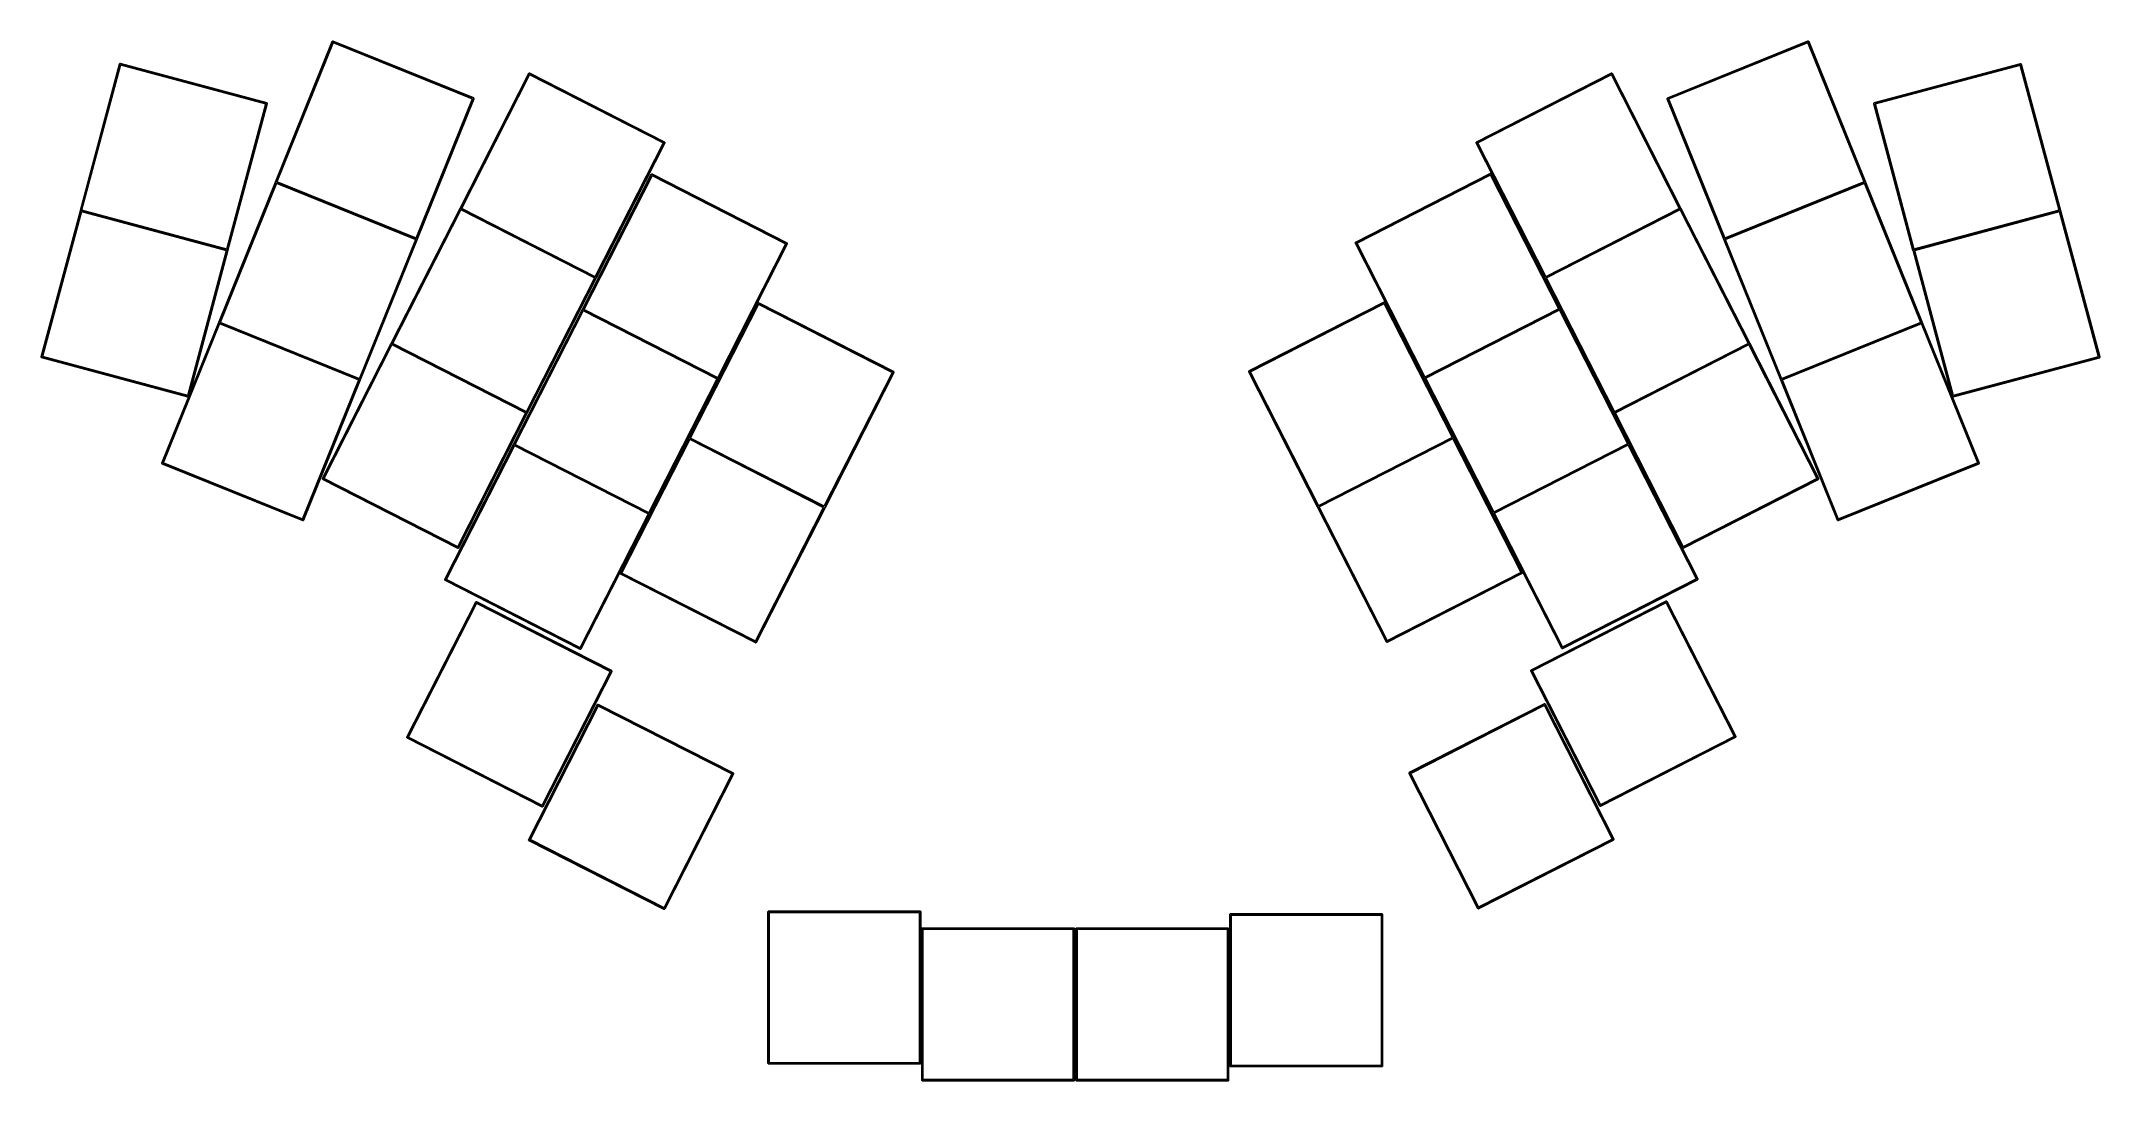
# Model space of a CAD drawing. Extents: x 21 to 279, y -162 to -32.
import ezdxf

# ---------------------------------------------------------------- set-up
doc = ezdxf.new("R2010")
doc.units = 0
doc.layers.add('BLACK', color=7, linetype='CONTINUOUS')

msp = doc.modelspace()

# ---------------------------------------------------------------- linework, layer by layer
at = {"layer": 'BLACK', "linetype": 'CONTINUOUS'}
for p, q in [((50.1093, -49.4656), (57.2268, -31.8491)), ((57.3378, -31.9749), (50.2764, -49.4523)), ((57.2268, -31.8491), (57.232, -31.8407)), ((57.232, -31.8407), (57.2327, -31.8375)), ((57.2327, -31.8375), (57.2353, -31.8354)), ((57.2353, -31.8354), (57.2406, -31.827)), ((57.2406, -31.827), (57.2578, -31.8179)), ((57.2578, -31.8179), (57.2731, -31.8059)), ((57.2731, -31.8059), (57.2799, -31.8061)), ((57.2799, -31.8061), (57.2859, -31.803)), ((57.2859, -31.803), (57.3049, -31.807)), ((57.3049, -31.807), (57.3244, -31.8077)), ((57.3244, -31.8077), (74.9409, -38.9252)), ((74.8152, -39.0362), (57.3378, -31.9749)), ((224.634, -38.9309), (242.251, -31.8133)), ((242.237, -31.9805), (224.76, -39.0418)), ((249.299, -49.4579), (242.237, -31.9805)), ((242.251, -31.8133), (242.26, -31.8113)), ((242.26, -31.8113), (242.263, -31.8095)), ((242.263, -31.8095), (242.267, -31.81)), ((242.267, -31.81), (242.276, -31.8079)), ((242.276, -31.8079), (242.295, -31.8139)), ((242.295, -31.8139), (242.314, -31.8166)), ((242.314, -31.8166), (242.319, -31.8217)), ((242.319, -31.8217), (242.325, -31.8238)), ((242.325, -31.8238), (242.335, -31.8403)), ((242.335, -31.8403), (242.348, -31.8548)), ((242.348, -31.8548), (249.466, -49.4713)), ((25.6468, -53.0236), (30.5643, -34.671)), ((30.6898, -34.7823), (25.8111, -52.99)), ((30.5643, -34.671), (30.5685, -34.6621)), ((30.5685, -34.6621), (30.5688, -34.6587)), ((30.5688, -34.6587), (30.5712, -34.6564)), ((30.5712, -34.6564), (30.5754, -34.6474)), ((30.5754, -34.6474), (30.5913, -34.6362)), ((30.5913, -34.6362), (30.6051, -34.6225)), ((30.6051, -34.6225), (30.6118, -34.6219)), ((30.6118, -34.6219), (30.6174, -34.618)), ((30.6174, -34.618), (30.6368, -34.6197)), ((30.6368, -34.6197), (30.6562, -34.618)), ((30.6562, -34.618), (49.0088, -39.5355)), ((48.8975, -39.661), (30.6898, -34.7823)), ((73.2473, -52.7833), (81.8731, -35.8542)), ((81.9727, -35.9891), (73.415, -52.7846)), ((81.8731, -35.8542), (81.8791, -35.8463)), ((81.8791, -35.8463), (81.8801, -35.8431)), ((81.8801, -35.8431), (81.8829, -35.8413)), ((81.8829, -35.8413), (81.8888, -35.8334)), ((81.8888, -35.8334), (81.9067, -35.8258)), ((81.9067, -35.8258), (81.9231, -35.8151)), ((81.9231, -35.8151), (81.9298, -35.816)), ((81.9298, -35.816), (81.936, -35.8133)), ((81.936, -35.8133), (81.9547, -35.819)), ((81.9547, -35.819), (81.974, -35.8214)), ((98.7682, -44.5468), (81.9727, -35.9891)), ((81.974, -35.8214), (98.9031, -44.4472)), ((200.672, -44.4525), (217.601, -35.8266)), ((217.602, -35.9943), (200.807, -44.5521)), ((217.601, -35.8266), (217.61, -35.8238)), ((226.16, -52.7898), (217.602, -35.9943)), ((217.61, -35.8238), (217.613, -35.8217)), ((217.613, -35.8217), (217.616, -35.8219)), ((217.616, -35.8219), (217.626, -35.819)), ((217.626, -35.819), (217.645, -35.8234)), ((217.645, -35.8234), (217.664, -35.8244)), ((217.664, -35.8244), (217.669, -35.829)), ((217.669, -35.829), (217.676, -35.8306)), ((217.676, -35.8306), (217.688, -35.8461)), ((217.688, -35.8461), (217.702, -35.8594)), ((217.702, -35.8594), (226.328, -52.7885)), ((250.55, -39.5525), (268.903, -34.6349)), ((268.869, -34.7992), (250.661, -39.678)), ((273.748, -53.0069), (268.869, -34.7992)), ((268.903, -34.6349), (268.913, -34.6341)), ((268.913, -34.6341), (268.916, -34.6327)), ((268.916, -34.6327), (268.919, -34.6335)), ((268.919, -34.6335), (268.929, -34.6327)), ((268.929, -34.6327), (268.946, -34.6409)), ((268.946, -34.6409), (268.965, -34.6459)), ((268.965, -34.6459), (268.969, -34.6515)), ((268.969, -34.6515), (268.975, -34.6543)), ((268.975, -34.6543), (268.983, -34.672)), ((268.983, -34.672), (268.995, -34.688)), ((268.995, -34.688), (273.91, -53.0326)), ((44.0188, -57.8687), (48.8975, -39.661)), ((49.0618, -39.6274), (44.1504, -57.957)), ((49.0088, -39.5355), (49.0178, -39.5397)), ((49.0178, -39.5397), (49.0211, -39.54)), ((49.0211, -39.54), (49.0234, -39.5424)), ((49.0234, -39.5424), (49.0324, -39.5466)), ((49.0324, -39.5466), (49.0436, -39.5625)), ((49.0436, -39.5625), (49.0574, -39.5763)), ((49.0574, -39.5763), (49.0579, -39.583)), ((49.0579, -39.583), (49.0618, -39.5886)), ((49.0618, -39.5886), (49.0601, -39.608)), ((49.0601, -39.608), (49.0618, -39.6274)), ((67.7538, -56.5136), (74.8152, -39.0362)), ((74.9824, -39.0229), (67.8652, -56.6385)), ((74.9409, -38.9252), (74.9493, -38.9305)), ((74.9493, -38.9305), (74.9526, -38.9312)), ((74.9526, -38.9312), (74.9546, -38.9338)), ((74.9546, -38.9338), (74.963, -38.939)), ((74.963, -38.939), (74.9721, -38.9562)), ((74.9721, -38.9562), (74.9841, -38.9716)), ((74.983, -39.0034), (74.9824, -39.0229)), ((74.9871, -38.9843), (74.983, -39.0034)), ((74.9841, -38.9716), (74.9839, -38.9783)), ((74.9839, -38.9783), (74.9871, -38.9843)), ((224.587, -39.003), (224.593, -38.9845)), ((224.589, -39.0127), (224.587, -39.003)), ((224.589, -39.016), (224.589, -39.0127)), ((224.591, -39.0188), (224.589, -39.016)), ((224.593, -39.0285), (224.591, -39.0188)), ((224.593, -38.9845), (224.596, -38.9652)), ((231.71, -56.645), (224.593, -39.0285)), ((224.596, -38.9652), (224.601, -38.9607)), ((224.601, -38.9607), (224.603, -38.9542)), ((224.603, -38.9542), (224.62, -38.9439)), ((224.62, -38.9439), (224.634, -38.9309)), ((224.76, -39.0418), (231.821, -56.5193)), ((250.495, -39.6184), (250.503, -39.6007)), ((250.496, -39.6283), (250.495, -39.6184)), ((250.495, -39.6315), (250.496, -39.6283)), ((250.496, -39.6345), (250.495, -39.6315)), ((250.497, -39.6443), (250.496, -39.6345)), ((255.415, -57.9969), (250.497, -39.6443)), ((250.503, -39.6007), (250.508, -39.5819)), ((250.508, -39.5819), (250.514, -39.578)), ((250.514, -39.578), (250.516, -39.5719)), ((250.516, -39.5719), (250.534, -39.5637)), ((250.534, -39.5637), (250.55, -39.5525)), ((250.661, -39.678), (255.54, -57.8857)), ((90.2105, -61.3423), (98.7682, -44.5468)), ((98.9359, -44.5481), (90.3101, -61.4772)), ((98.9031, -44.4472), (98.911, -44.4532)), ((98.911, -44.4532), (98.9142, -44.4541)), ((98.9142, -44.4541), (98.916, -44.4569)), ((98.916, -44.4569), (98.9239, -44.4629)), ((98.9239, -44.4629), (98.9316, -44.4808)), ((98.9316, -44.4808), (98.9422, -44.4972)), ((98.9383, -44.5288), (98.9359, -44.5481)), ((98.944, -44.5101), (98.9383, -44.5288)), ((98.9422, -44.4972), (98.9413, -44.5039)), ((98.9413, -44.5039), (98.944, -44.5101)), ((200.631, -44.5284), (200.636, -44.5094)), ((200.634, -44.5379), (200.631, -44.5284)), ((200.634, -44.5412), (200.634, -44.5379)), ((200.636, -44.5439), (200.634, -44.5412)), ((200.636, -44.5094), (200.637, -44.49)), ((200.639, -44.5533), (200.636, -44.5439)), ((200.637, -44.49), (200.641, -44.485)), ((209.265, -61.4825), (200.639, -44.5533)), ((200.641, -44.485), (200.643, -44.4784)), ((200.643, -44.4784), (200.659, -44.4667)), ((200.659, -44.4667), (200.672, -44.4525)), ((200.807, -44.5521), (209.364, -61.3475)), ((88.5954, -65.4479), (97.2213, -48.5188)), ((97.3209, -48.6537), (88.7631, -65.4492)), ((97.2213, -48.5188), (97.2272, -48.5109)), ((97.2272, -48.5109), (97.2282, -48.5077)), ((97.2282, -48.5077), (97.231, -48.5059)), ((97.231, -48.5059), (97.2369, -48.498)), ((97.2369, -48.498), (97.2549, -48.4904)), ((97.2549, -48.4904), (97.2712, -48.4798)), ((97.2712, -48.4798), (97.2779, -48.4806)), ((97.2779, -48.4806), (97.2842, -48.4779)), ((97.2842, -48.4779), (97.3028, -48.4836)), ((97.3028, -48.4836), (97.3221, -48.486)), ((114.116, -57.2114), (97.3209, -48.6537)), ((97.3221, -48.486), (114.251, -57.1118)), ((185.535, -57.038), (202.464, -48.4122)), ((202.465, -48.5799), (185.67, -57.1376)), ((202.464, -48.4122), (202.473, -48.4093)), ((211.023, -65.3753), (202.465, -48.5799)), ((202.473, -48.4093), (202.476, -48.4073)), ((202.476, -48.4073), (202.479, -48.4075)), ((202.479, -48.4075), (202.489, -48.4046)), ((202.489, -48.4046), (202.508, -48.4089)), ((202.508, -48.4089), (202.527, -48.41)), ((202.527, -48.41), (202.532, -48.4146)), ((202.532, -48.4146), (202.539, -48.4161)), ((202.539, -48.4161), (202.55, -48.4317)), ((202.55, -48.4317), (202.565, -48.445)), ((202.565, -48.445), (211.191, -65.3741)), ((42.993, -67.0801), (50.1092, -49.4669)), ((50.2205, -49.5918), (43.1593, -67.0689)), ((50.1092, -49.4669), (50.1093, -49.4656)), ((67.6979, -56.6531), (50.2205, -49.5918)), ((50.2764, -49.4523), (67.7538, -56.5136)), ((231.821, -56.5193), (249.299, -49.4579)), ((249.355, -49.597), (231.877, -56.6583)), ((256.416, -67.0744), (249.355, -49.597)), ((249.466, -49.4713), (256.583, -67.0878)), ((20.7367, -71.394), (25.6481, -53.0644)), ((25.7798, -53.1527), (20.901, -71.3604)), ((25.6485, -53.043), (25.6468, -53.0236)), ((25.6468, -53.0624), (25.6485, -53.043)), ((25.6481, -53.0644), (25.6468, -53.0624)), ((43.9875, -58.0314), (25.7798, -53.1527)), ((25.8111, -52.99), (44.0188, -57.8687)), ((64.6215, -69.7124), (73.2473, -52.7833)), ((73.3469, -52.9182), (64.7892, -69.7137)), ((73.2473, -52.7833), (73.2473, -52.7833)), ((90.1424, -61.4759), (73.3469, -52.9182)), ((73.415, -52.7846), (90.2105, -61.3423)), ((209.364, -61.3475), (226.16, -52.7898)), ((226.228, -52.9235), (209.433, -61.4812)), ((234.786, -69.7189), (226.228, -52.9235)), ((226.328, -52.7885), (226.328, -52.7886)), ((226.328, -52.7886), (234.953, -69.7177)), ((255.54, -57.8857), (273.748, -53.0069)), ((273.795, -53.1593), (255.588, -58.038)), ((278.674, -71.367), (273.795, -53.1593)), ((273.91, -53.0326), (273.921, -53.048)), ((273.921, -53.048), (278.838, -71.4006)), ((60.6367, -74.1303), (67.6979, -56.6531)), ((67.8651, -56.6398), (60.7476, -74.2562)), ((67.8652, -56.6385), (67.8651, -56.6398)), ((238.828, -74.2615), (231.71, -56.645)), ((231.877, -56.6583), (238.939, -74.1357)), ((39.1087, -76.2391), (43.9875, -58.0314)), ((44.1518, -57.9978), (39.2342, -76.3504)), ((44.1518, -57.959), (44.1501, -57.9784)), ((44.1501, -57.9784), (44.1518, -57.9978)), ((44.1504, -57.957), (44.1518, -57.959)), ((105.559, -74.0069), (114.116, -57.2114)), ((114.284, -57.2127), (105.658, -74.1418)), ((114.251, -57.1118), (114.259, -57.1178)), ((114.259, -57.1178), (114.262, -57.1188)), ((114.262, -57.1188), (114.264, -57.1216)), ((114.264, -57.1216), (114.272, -57.1275)), ((114.272, -57.1275), (114.28, -57.1454)), ((114.28, -57.1454), (114.29, -57.1618)), ((114.286, -57.1934), (114.284, -57.2127)), ((114.292, -57.1747), (114.286, -57.1934)), ((114.29, -57.1618), (114.289, -57.1685)), ((114.289, -57.1685), (114.292, -57.1747)), ((185.494, -57.114), (185.499, -57.095)), ((185.497, -57.1234), (185.494, -57.114)), ((185.497, -57.1267), (185.497, -57.1234)), ((185.499, -57.1294), (185.497, -57.1267)), ((185.499, -57.095), (185.5, -57.0755)), ((185.502, -57.1389), (185.499, -57.1294)), ((185.5, -57.0755), (185.504, -57.0706)), ((194.128, -74.068), (185.502, -57.1389)), ((185.504, -57.0706), (185.506, -57.064)), ((185.506, -57.064), (185.521, -57.0522)), ((185.521, -57.0522), (185.535, -57.038)), ((185.67, -57.1376), (194.227, -73.9331)), ((255.425, -58.0124), (255.415, -57.9969)), ((260.341, -76.357), (255.425, -58.0124)), ((255.588, -58.038), (260.466, -76.2457)), ((81.5847, -78.2714), (90.1424, -61.4759)), ((90.3101, -61.4772), (81.6843, -78.4063)), ((90.3101, -61.4772), (90.3101, -61.4772)), ((217.891, -78.4116), (209.265, -61.4825)), ((209.265, -61.4825), (209.265, -61.4825)), ((209.433, -61.4812), (217.99, -78.2767)), ((189.122, -64.527), (189.124, -64.525)), ((189.124, -64.525), (189.128, -64.5251)), ((189.128, -64.5251), (189.137, -64.5223)), ((189.137, -64.5223), (189.156, -64.5266)), ((35.8742, -84.6986), (42.9917, -67.0821)), ((42.9917, -67.0821), (42.993, -67.0801)), ((43.1593, -67.0689), (60.6367, -74.1303)), ((79.9696, -82.377), (88.5954, -65.4479)), ((88.695, -65.5828), (80.1373, -82.3783)), ((88.5954, -65.4479), (88.5954, -65.4479)), ((105.491, -74.1406), (88.695, -65.5828)), ((88.7631, -65.4492), (105.559, -74.0069)), ((101.947, -81.5656), (110.573, -64.6365)), ((110.672, -64.7714), (102.115, -81.5669)), ((110.573, -64.6365), (110.579, -64.6286)), ((110.579, -64.6286), (110.58, -64.6254)), ((110.58, -64.6254), (110.583, -64.6236)), ((110.583, -64.6236), (110.589, -64.6157)), ((110.589, -64.6157), (110.606, -64.6081)), ((110.606, -64.6081), (110.623, -64.5975)), ((110.623, -64.5975), (110.63, -64.5983)), ((110.63, -64.5983), (110.636, -64.5956)), ((110.636, -64.5956), (110.654, -64.6013)), ((110.654, -64.6013), (110.674, -64.6037)), ((127.468, -73.3291), (110.672, -64.7714)), ((110.674, -64.6037), (127.603, -73.2295)), ((172.183, -73.1557), (189.112, -64.5299)), ((189.113, -64.6976), (172.318, -73.2553)), ((189.112, -64.5299), (189.122, -64.527)), ((197.671, -81.493), (189.113, -64.6976)), ((189.156, -64.5266), (189.176, -64.5277)), ((189.176, -64.5277), (189.181, -64.5323)), ((189.181, -64.5323), (189.187, -64.5338)), ((189.187, -64.5338), (189.199, -64.5494)), ((189.199, -64.5494), (189.213, -64.5626)), ((189.213, -64.5626), (197.839, -81.4918)), ((194.227, -73.9331), (211.023, -65.3753)), ((211.091, -65.509), (194.295, -74.0667)), ((219.649, -82.3045), (211.091, -65.509)), ((211.191, -65.3741), (211.191, -65.3741)), ((211.191, -65.3741), (219.816, -82.3032)), ((238.939, -74.1357), (256.416, -67.0744)), ((256.583, -67.0878), (256.583, -67.0878)), ((256.583, -67.0878), (263.701, -84.7043)), ((43.1026, -67.2081), (36.0414, -84.6853)), ((60.58, -74.2694), (43.1026, -67.2081)), ((256.472, -67.2135), (238.995, -74.2748)), ((263.534, -84.6909), (256.472, -67.2135)), ((20.7384, -71.4134), (20.7367, -71.394)), ((20.7367, -71.4328), (20.7384, -71.4134)), ((20.7406, -71.4384), (20.7367, -71.4328)), ((20.7412, -71.4451), (20.7406, -71.4384)), ((20.755, -71.4589), (20.7412, -71.4451)), ((20.7662, -71.4748), (20.755, -71.4589)), ((20.7751, -71.479), (20.7662, -71.4748)), ((20.7775, -71.4814), (20.7751, -71.479)), ((20.7808, -71.4817), (20.7775, -71.4814)), ((20.7898, -71.4859), (20.7808, -71.4817)), ((39.1424, -76.4034), (20.7898, -71.4859)), ((20.901, -71.3604), (39.1087, -76.2391)), ((55.9957, -86.6415), (64.6215, -69.7124)), ((64.7211, -69.8473), (56.1634, -86.6428)), ((64.6215, -69.7124), (64.6215, -69.7124)), ((81.5166, -78.4051), (64.7211, -69.8473)), ((64.7892, -69.7137), (81.5847, -78.2714)), ((217.99, -78.2767), (234.786, -69.7189)), ((234.854, -69.8526), (218.058, -78.4103)), ((243.412, -86.6481), (234.854, -69.8526)), ((234.953, -69.7177), (234.953, -69.7177)), ((234.953, -69.7177), (243.579, -86.6468)), ((278.785, -71.4925), (260.433, -76.41)), ((260.466, -76.2457), (278.674, -71.367)), ((278.801, -71.4813), (278.785, -71.4925)), ((278.819, -71.473), (278.801, -71.4813)), ((278.822, -71.4669), (278.819, -71.473)), ((278.827, -71.463), (278.822, -71.4669)), ((278.832, -71.4442), (278.827, -71.463)), ((278.841, -71.4265), (278.832, -71.4442)), ((278.838, -71.4006), (278.839, -71.4105)), ((278.839, -71.4105), (278.841, -71.4135)), ((278.841, -71.4135), (278.84, -71.4167)), ((278.84, -71.4167), (278.841, -71.4265)), ((53.5188, -91.7466), (60.58, -74.2694)), ((60.7463, -74.2583), (53.6298, -91.8723)), ((60.7476, -74.2562), (60.7463, -74.2583)), ((96.9328, -90.936), (105.491, -74.1406)), ((105.658, -74.1418), (97.0324, -91.071)), ((105.658, -74.1418), (105.658, -74.1418)), ((118.91, -90.1246), (127.468, -73.3291)), ((127.636, -73.3304), (119.01, -90.2595)), ((127.603, -73.2295), (127.611, -73.2355)), ((127.611, -73.2355), (127.614, -73.2365)), ((127.614, -73.2365), (127.616, -73.2393)), ((127.616, -73.2393), (127.624, -73.2452)), ((127.624, -73.2452), (127.631, -73.2631)), ((127.631, -73.2631), (127.642, -73.2795)), ((127.638, -73.3111), (127.636, -73.3304)), ((127.644, -73.2924), (127.638, -73.3111)), ((127.642, -73.2795), (127.641, -73.2862)), ((127.641, -73.2862), (127.644, -73.2924)), ((172.143, -73.2317), (172.147, -73.2127)), ((172.146, -73.2411), (172.143, -73.2317)), ((172.145, -73.2444), (172.146, -73.2411)), ((172.147, -73.2471), (172.145, -73.2444)), ((172.147, -73.2127), (172.148, -73.1932)), ((172.15, -73.2566), (172.147, -73.2471)), ((172.148, -73.1932), (172.153, -73.1883)), ((180.776, -90.1857), (172.15, -73.2566)), ((172.153, -73.1883), (172.154, -73.1817)), ((172.154, -73.1817), (172.17, -73.1699)), ((172.17, -73.1699), (172.183, -73.1557)), ((172.318, -73.2553), (180.876, -90.0508)), ((202.754, -90.9971), (194.128, -74.068)), ((194.128, -74.068), (194.128, -74.068)), ((194.295, -74.0667), (202.853, -90.8622)), ((245.945, -91.878), (238.828, -74.2615)), ((238.828, -74.2615), (238.828, -74.2615)), ((238.995, -74.2748), (246.056, -91.7522)), ((39.1618, -76.4017), (39.1424, -76.4034)), ((39.1812, -76.4034), (39.1618, -76.4017)), ((39.1867, -76.3995), (39.1812, -76.4034)), ((39.1935, -76.3989), (39.1867, -76.3995)), ((39.2072, -76.3852), (39.1935, -76.3989)), ((39.2232, -76.374), (39.2072, -76.3852)), ((39.2274, -76.365), (39.2232, -76.374)), ((39.2297, -76.3627), (39.2274, -76.365)), ((39.23, -76.3594), (39.2297, -76.3627)), ((39.2342, -76.3504), (39.23, -76.3594)), ((260.352, -76.3729), (260.341, -76.357)), ((260.36, -76.3906), (260.352, -76.3729)), ((260.366, -76.3935), (260.36, -76.3906)), ((260.37, -76.399), (260.366, -76.3935)), ((260.389, -76.4041), (260.37, -76.399)), ((260.407, -76.4123), (260.389, -76.4041)), ((260.417, -76.4114), (260.407, -76.4123)), ((260.42, -76.4123), (260.417, -76.4114)), ((260.423, -76.4109), (260.42, -76.4123)), ((260.433, -76.41), (260.423, -76.4109)), ((72.9588, -95.2005), (81.5166, -78.4051)), ((81.6843, -78.4063), (73.0585, -95.3355)), ((81.6843, -78.4063), (81.6843, -78.4063)), ((226.517, -95.3407), (217.891, -78.4116)), ((217.891, -78.4116), (217.891, -78.4116)), ((218.058, -78.4103), (226.616, -95.2058)), ((71.3438, -99.3062), (79.9696, -82.377)), ((80.0692, -82.512), (71.5115, -99.3074)), ((79.9696, -82.377), (79.9696, -82.377)), ((96.8647, -91.0697), (80.0692, -82.512)), ((80.1373, -82.3783), (96.9328, -90.936)), ((93.3212, -98.4947), (101.947, -81.5656)), ((102.047, -81.7005), (93.4889, -98.496)), ((101.947, -81.5656), (101.947, -81.5656)), ((118.842, -90.2583), (102.047, -81.7005)), ((102.115, -81.5669), (118.91, -90.1246)), ((180.876, -90.0508), (197.671, -81.493)), ((197.739, -81.6267), (180.944, -90.1844)), ((206.297, -98.4222), (197.739, -81.6267)), ((197.839, -81.4918), (197.839, -81.4918)), ((197.839, -81.4918), (206.465, -98.4209)), ((202.853, -90.8622), (219.649, -82.3045)), ((219.717, -82.4381), (202.921, -90.9958)), ((228.274, -99.2336), (219.717, -82.4381)), ((219.816, -82.3032), (219.816, -82.3032)), ((219.816, -82.3032), (228.442, -99.2323)), ((35.8695, -84.7372), (35.8735, -84.7181)), ((35.8727, -84.7431), (35.8695, -84.7372)), ((35.8724, -84.7499), (35.8727, -84.7431)), ((35.8844, -84.7652), (35.8724, -84.7499)), ((35.8735, -84.7181), (35.8742, -84.6986)), ((35.8936, -84.7824), (35.8844, -84.7652)), ((35.902, -84.7877), (35.8936, -84.7824)), ((35.904, -84.7903), (35.902, -84.7877)), ((35.9073, -84.791), (35.904, -84.7903)), ((35.9157, -84.7963), (35.9073, -84.791)), ((53.5321, -91.9138), (35.9157, -84.7963)), ((36.0414, -84.6853), (53.5188, -91.7466)), ((263.66, -84.8019), (246.043, -91.9194)), ((246.056, -91.7522), (263.534, -84.6909)), ((263.674, -84.7889), (263.66, -84.8019)), ((263.691, -84.7785), (263.674, -84.7889)), ((263.693, -84.7721), (263.691, -84.7785)), ((263.698, -84.7676), (263.693, -84.7721)), ((263.7, -84.7483), (263.698, -84.7676)), ((263.706, -84.7297), (263.7, -84.7483)), ((263.701, -84.7043), (263.703, -84.7139)), ((263.703, -84.7139), (263.705, -84.7168)), ((263.705, -84.7168), (263.704, -84.7201)), ((263.704, -84.7201), (263.706, -84.7297)), ((55.9876, -86.6795), (55.9933, -86.6609)), ((55.9902, -86.6857), (55.9876, -86.6795)), ((55.9894, -86.6925), (55.9902, -86.6857)), ((56, -86.7088), (55.9894, -86.6925)), ((55.9933, -86.6609), (55.9957, -86.6415)), ((56.0076, -86.7267), (56, -86.7088)), ((56.0155, -86.7327), (56.0076, -86.7267)), ((56.0174, -86.7355), (56.0155, -86.7327)), ((56.0206, -86.7365), (56.0174, -86.7355)), ((56.0285, -86.7424), (56.0206, -86.7365)), ((72.9576, -95.3682), (56.0285, -86.7424)), ((56.1634, -86.6428), (72.9588, -95.2005)), ((226.616, -95.2058), (243.412, -86.6481)), ((243.547, -86.7477), (226.617, -95.3735)), ((243.56, -86.7334), (243.547, -86.7477)), ((243.575, -86.7217), (243.56, -86.7334)), ((243.577, -86.7151), (243.575, -86.7217)), ((243.582, -86.7101), (243.577, -86.7151)), ((243.579, -86.6468), (243.582, -86.6563)), ((243.582, -86.6563), (243.584, -86.6589)), ((243.583, -86.6907), (243.582, -86.7101)), ((243.587, -86.6717), (243.583, -86.6907)), ((243.584, -86.6589), (243.584, -86.6622)), ((243.584, -86.6622), (243.587, -86.6717)), ((110.284, -107.054), (118.842, -90.2583)), ((119.01, -90.2595), (110.384, -107.189)), ((119.01, -90.2595), (119.01, -90.2595)), ((189.402, -107.115), (180.776, -90.1857)), ((180.776, -90.1857), (180.776, -90.1857)), ((180.944, -90.1844), (189.502, -106.98)), ((53.5516, -91.9145), (53.5321, -91.9138)), ((53.5707, -91.9185), (53.5516, -91.9145)), ((53.5767, -91.9153), (53.5707, -91.9185)), ((53.5834, -91.9156), (53.5767, -91.9153)), ((53.5988, -91.9036), (53.5834, -91.9156)), ((53.616, -91.8944), (53.5988, -91.9036)), ((53.6212, -91.886), (53.616, -91.8944)), ((53.6238, -91.884), (53.6212, -91.886)), ((53.6245, -91.8807), (53.6238, -91.884)), ((53.6298, -91.8723), (53.6245, -91.8807)), ((88.307, -107.865), (96.8647, -91.0697)), ((97.0324, -91.071), (88.4066, -108)), ((97.0324, -91.071), (97.0324, -91.071)), ((211.379, -107.926), (202.754, -90.9971)), ((202.754, -90.9971), (202.754, -90.9971)), ((202.921, -90.9958), (211.479, -107.791)), ((245.958, -91.8924), (245.945, -91.878)), ((245.969, -91.909), (245.958, -91.8924)), ((245.975, -91.9111), (245.969, -91.909)), ((245.98, -91.9161), (245.975, -91.9111)), ((245.999, -91.9188), (245.98, -91.9161)), ((246.018, -91.9248), (245.999, -91.9188)), ((246.027, -91.9228), (246.018, -91.9248)), ((246.031, -91.9232), (246.027, -91.9228)), ((246.033, -91.9215), (246.031, -91.9232)), ((246.043, -91.9194), (246.033, -91.9215)), ((72.9769, -95.3706), (72.9576, -95.3682)), ((72.9956, -95.3763), (72.9769, -95.3706)), ((73.0018, -95.3737), (72.9956, -95.3763)), ((73.0085, -95.3745), (73.0018, -95.3737)), ((73.0248, -95.3639), (73.0085, -95.3745)), ((73.0428, -95.3563), (73.0248, -95.3639)), ((73.0487, -95.3484), (73.0428, -95.3563)), ((73.0515, -95.3465), (73.0487, -95.3484)), ((73.0525, -95.3434), (73.0515, -95.3465)), ((73.0585, -95.3355), (73.0525, -95.3434)), ((226.531, -95.354), (226.517, -95.3407)), ((226.543, -95.3696), (226.531, -95.354)), ((226.549, -95.3711), (226.543, -95.3696)), ((226.554, -95.3757), (226.549, -95.3711)), ((226.574, -95.3767), (226.554, -95.3757)), ((226.592, -95.3811), (226.574, -95.3767)), ((226.602, -95.3782), (226.592, -95.3811)), ((226.605, -95.3784), (226.602, -95.3782)), ((226.608, -95.3764), (226.605, -95.3784)), ((226.617, -95.3735), (226.608, -95.3764)), ((71.3357, -99.3441), (71.3414, -99.3255)), ((71.3384, -99.3504), (71.3357, -99.3441)), ((71.3375, -99.3571), (71.3384, -99.3504)), ((71.3482, -99.3734), (71.3375, -99.3571)), ((71.3414, -99.3255), (71.3438, -99.3062)), ((71.3558, -99.3914), (71.3482, -99.3734)), ((71.3637, -99.3973), (71.3558, -99.3914)), ((71.3655, -99.4001), (71.3637, -99.3973)), ((71.3687, -99.4011), (71.3655, -99.4001)), ((71.3766, -99.407), (71.3687, -99.4011)), ((88.3057, -108.033), (71.3766, -99.407)), ((71.5115, -99.3074), (88.307, -107.865)), ((93.3131, -98.5327), (93.3188, -98.5141)), ((93.3158, -98.5389), (93.3131, -98.5327)), ((93.315, -98.5457), (93.3158, -98.5389)), ((93.3256, -98.562), (93.315, -98.5457)), ((93.3188, -98.5141), (93.3212, -98.4947)), ((93.3332, -98.5799), (93.3256, -98.562)), ((93.3411, -98.5859), (93.3332, -98.5799)), ((93.3429, -98.5887), (93.3411, -98.5859)), ((93.3461, -98.5897), (93.3429, -98.5887)), ((93.354, -98.5956), (93.3461, -98.5897)), ((110.283, -107.221), (93.354, -98.5956)), ((93.4889, -98.496), (110.284, -107.054)), ((189.502, -106.98), (206.297, -98.4222)), ((206.432, -98.5218), (189.503, -107.148)), ((206.445, -98.5075), (206.432, -98.5218)), ((206.461, -98.4958), (206.445, -98.5075)), ((206.462, -98.4892), (206.461, -98.4958)), ((206.467, -98.4842), (206.462, -98.4892)), ((206.465, -98.4209), (206.468, -98.4304)), ((206.468, -98.4648), (206.467, -98.4842)), ((206.468, -98.4304), (206.47, -98.433)), ((206.472, -98.4458), (206.468, -98.4648)), ((206.47, -98.433), (206.469, -98.4363)), ((206.469, -98.4363), (206.472, -98.4458)), ((211.479, -107.791), (228.274, -99.2336)), ((228.409, -99.3332), (211.48, -107.959)), ((228.423, -99.319), (228.409, -99.3332)), ((228.438, -99.3072), (228.423, -99.319)), ((228.44, -99.3006), (228.438, -99.3072)), ((228.444, -99.2957), (228.44, -99.3006)), ((228.442, -99.2323), (228.445, -99.2418)), ((228.445, -99.2762), (228.444, -99.2957)), ((228.445, -99.2418), (228.447, -99.2444)), ((228.45, -99.2572), (228.445, -99.2762)), ((228.447, -99.2444), (228.447, -99.2478)), ((228.447, -99.2478), (228.45, -99.2572)), ((66.5883, -119.065), (75.2141, -102.136)), ((75.3137, -102.271), (66.756, -119.066)), ((75.2141, -102.136), (75.2201, -102.128)), ((75.2201, -102.128), (75.221, -102.125)), ((75.221, -102.125), (75.2238, -102.123)), ((75.2238, -102.123), (75.2298, -102.115)), ((75.2298, -102.115), (75.2477, -102.107)), ((75.2477, -102.107), (75.2641, -102.097)), ((75.2641, -102.097), (75.2708, -102.097)), ((75.2708, -102.097), (75.277, -102.095)), ((75.277, -102.095), (75.2956, -102.1)), ((75.2956, -102.1), (75.315, -102.103)), ((92.1092, -110.828), (75.3137, -102.271)), ((75.315, -102.103), (92.2441, -110.729)), ((207.542, -110.655), (224.471, -102.029)), ((224.472, -102.197), (207.677, -110.754)), ((224.471, -102.029), (224.48, -102.026)), ((233.03, -118.992), (224.472, -102.197)), ((224.48, -102.026), (224.483, -102.024)), ((224.483, -102.024), (224.486, -102.024)), ((224.486, -102.024), (224.496, -102.021)), ((224.496, -102.021), (224.515, -102.026)), ((224.515, -102.026), (224.534, -102.027)), ((224.534, -102.027), (224.539, -102.031)), ((224.539, -102.031), (224.546, -102.033)), ((224.546, -102.033), (224.558, -102.049)), ((224.558, -102.049), (224.572, -102.062)), ((224.572, -102.062), (233.198, -118.991)), ((88.325, -108.035), (88.3057, -108.033)), ((88.3437, -108.041), (88.325, -108.035)), ((88.3499, -108.038), (88.3437, -108.041)), ((88.3566, -108.039), (88.3499, -108.038)), ((88.373, -108.029), (88.3566, -108.039)), ((88.3909, -108.021), (88.373, -108.029)), ((88.3968, -108.013), (88.3909, -108.021)), ((88.3996, -108.011), (88.3968, -108.013)), ((88.4006, -108.008), (88.3996, -108.011)), ((88.4066, -108), (88.4006, -108.008)), ((110.302, -107.224), (110.283, -107.221)), ((110.321, -107.229), (110.302, -107.224)), ((110.327, -107.227), (110.321, -107.229)), ((110.334, -107.228), (110.327, -107.227)), ((110.35, -107.217), (110.334, -107.228)), ((110.368, -107.209), (110.35, -107.217)), ((110.374, -107.202), (110.368, -107.209)), ((110.377, -107.2), (110.374, -107.202)), ((110.378, -107.197), (110.377, -107.2)), ((110.384, -107.189), (110.378, -107.197)), ((189.416, -107.128), (189.402, -107.115)), ((189.428, -107.144), (189.416, -107.128)), ((189.435, -107.145), (189.428, -107.144)), ((189.439, -107.15), (189.435, -107.145)), ((189.459, -107.151), (189.439, -107.15)), ((189.478, -107.155), (189.459, -107.151)), ((189.487, -107.152), (189.478, -107.155)), ((189.491, -107.152), (189.487, -107.152)), ((189.493, -107.15), (189.491, -107.152)), ((189.503, -107.148), (189.493, -107.15)), ((211.394, -107.94), (211.379, -107.926)), ((211.405, -107.955), (211.394, -107.94)), ((211.412, -107.957), (211.405, -107.955)), ((211.417, -107.961), (211.412, -107.957)), ((211.436, -107.962), (211.417, -107.961)), ((211.455, -107.967), (211.436, -107.962)), ((211.465, -107.964), (211.455, -107.967)), ((211.468, -107.964), (211.465, -107.964)), ((211.471, -107.962), (211.468, -107.964)), ((211.48, -107.959), (211.471, -107.962)), ((83.5515, -127.624), (92.1092, -110.828)), ((92.2769, -110.83), (83.6511, -127.759)), ((92.2441, -110.729), (92.252, -110.735)), ((92.252, -110.735), (92.2552, -110.736)), ((92.2552, -110.736), (92.257, -110.738)), ((92.257, -110.738), (92.2649, -110.744)), ((92.2649, -110.744), (92.2725, -110.762)), ((92.2725, -110.762), (92.2831, -110.779)), ((92.2792, -110.81), (92.2769, -110.83)), ((92.2849, -110.792), (92.2792, -110.81)), ((92.2831, -110.779), (92.2823, -110.785)), ((92.2823, -110.785), (92.2849, -110.792)), ((207.501, -110.731), (207.506, -110.712)), ((207.504, -110.74), (207.501, -110.731)), ((207.504, -110.744), (207.504, -110.74)), ((207.506, -110.746), (207.504, -110.744)), ((207.506, -110.712), (207.507, -110.692)), ((207.509, -110.756), (207.506, -110.746)), ((207.507, -110.692), (207.511, -110.687)), ((216.135, -127.685), (207.509, -110.756)), ((207.511, -110.687), (207.513, -110.681)), ((207.513, -110.681), (207.529, -110.669)), ((207.529, -110.669), (207.542, -110.655)), ((207.677, -110.754), (216.234, -127.55)), ((81.861, -131.923), (90.4868, -114.994)), ((90.5864, -115.129), (82.0287, -131.924)), ((90.4868, -114.994), (90.4927, -114.986)), ((90.4927, -114.986), (90.4937, -114.983)), ((90.4937, -114.983), (90.4965, -114.981)), ((90.4965, -114.981), (90.5024, -114.973)), ((90.5024, -114.973), (90.5204, -114.965)), ((90.5204, -114.965), (90.5367, -114.955)), ((90.5367, -114.955), (90.5434, -114.956)), ((90.5434, -114.956), (90.5497, -114.953)), ((90.5497, -114.953), (90.5683, -114.959)), ((90.5683, -114.959), (90.5876, -114.961)), ((107.382, -123.686), (90.5864, -115.129)), ((90.5876, -114.961), (107.517, -123.587)), ((192.269, -123.513), (209.198, -114.887)), ((209.2, -115.055), (192.404, -123.613)), ((209.198, -114.887), (209.208, -114.884)), ((217.757, -131.85), (209.2, -115.055)), ((209.208, -114.884), (209.21, -114.882)), ((209.21, -114.882), (209.214, -114.882)), ((209.214, -114.882), (209.223, -114.88)), ((209.223, -114.88), (209.242, -114.884)), ((209.242, -114.884), (209.262, -114.885)), ((209.262, -114.885), (209.267, -114.89)), ((209.267, -114.89), (209.273, -114.891)), ((209.273, -114.891), (209.285, -114.907)), ((209.285, -114.907), (209.299, -114.92)), ((209.299, -114.92), (217.925, -131.849)), ((66.5802, -119.103), (66.5859, -119.084)), ((66.5829, -119.109), (66.5802, -119.103)), ((66.582, -119.116), (66.5829, -119.109)), ((66.5926, -119.132), (66.582, -119.116)), ((66.5859, -119.084), (66.5883, -119.065)), ((66.6003, -119.15), (66.5926, -119.132)), ((66.6082, -119.156), (66.6003, -119.15)), ((66.61, -119.159), (66.6082, -119.156)), ((66.6132, -119.16), (66.61, -119.159)), ((66.6211, -119.166), (66.6132, -119.16)), ((83.5502, -127.791), (66.6211, -119.166)), ((66.756, -119.066), (83.5515, -127.624)), ((216.234, -127.55), (233.03, -118.992)), ((233.165, -119.092), (216.236, -127.718)), ((233.178, -119.078), (233.165, -119.092)), ((233.194, -119.066), (233.178, -119.078)), ((233.195, -119.059), (233.194, -119.066)), ((233.2, -119.054), (233.195, -119.059)), ((233.198, -118.991), (233.201, -119)), ((233.201, -119.035), (233.2, -119.054)), ((233.201, -119), (233.203, -119.003)), ((233.205, -119.016), (233.201, -119.035)), ((233.203, -119.003), (233.202, -119.006)), ((233.202, -119.006), (233.205, -119.016)), ((98.8241, -140.482), (107.382, -123.686)), ((107.55, -123.688), (98.9237, -140.617)), ((107.517, -123.587), (107.525, -123.593)), ((107.525, -123.593), (107.528, -123.594)), ((107.528, -123.594), (107.53, -123.597)), ((107.53, -123.597), (107.538, -123.602)), ((107.538, -123.602), (107.545, -123.62)), ((107.545, -123.62), (107.556, -123.637)), ((107.552, -123.668), (107.55, -123.688)), ((107.558, -123.65), (107.552, -123.668)), ((107.556, -123.637), (107.555, -123.643)), ((107.555, -123.643), (107.558, -123.65)), ((192.229, -123.589), (192.233, -123.57)), ((192.232, -123.598), (192.229, -123.589)), ((192.231, -123.602), (192.232, -123.598)), ((192.234, -123.604), (192.231, -123.602)), ((192.233, -123.57), (192.234, -123.55)), ((192.234, -123.55), (192.239, -123.546)), ((192.236, -123.614), (192.234, -123.604)), ((200.862, -140.543), (192.236, -123.614)), ((192.239, -123.546), (192.24, -123.539)), ((192.24, -123.539), (192.256, -123.527)), ((192.256, -123.527), (192.269, -123.513)), ((192.404, -123.613), (200.962, -140.408)), ((83.5695, -127.794), (83.5502, -127.791)), ((83.5882, -127.8), (83.5695, -127.794)), ((83.5944, -127.797), (83.5882, -127.8)), ((83.6011, -127.798), (83.5944, -127.797)), ((83.6174, -127.787), (83.6011, -127.798)), ((83.6354, -127.779), (83.6174, -127.787)), ((83.6413, -127.772), (83.6354, -127.779)), ((83.6441, -127.77), (83.6413, -127.772)), ((83.6451, -127.767), (83.6441, -127.77)), ((83.6511, -127.759), (83.6451, -127.767)), ((216.149, -127.698), (216.135, -127.685)), ((216.161, -127.714), (216.149, -127.698)), ((216.167, -127.715), (216.161, -127.714)), ((216.172, -127.72), (216.167, -127.715)), ((216.192, -127.721), (216.172, -127.72)), ((216.211, -127.725), (216.192, -127.721)), ((216.22, -127.722), (216.211, -127.725)), ((216.224, -127.723), (216.22, -127.722)), ((216.226, -127.721), (216.224, -127.723)), ((216.236, -127.718), (216.226, -127.721)), ((81.8529, -131.961), (81.8586, -131.942)), ((81.8555, -131.967), (81.8529, -131.961)), ((81.8547, -131.974), (81.8555, -131.967)), ((81.8653, -131.99), (81.8547, -131.974)), ((81.8586, -131.942), (81.861, -131.923)), ((81.8729, -132.008), (81.8653, -131.99)), ((81.8808, -132.014), (81.8729, -132.008)), ((81.8826, -132.017), (81.8808, -132.014)), ((81.8858, -132.018), (81.8826, -132.017)), ((81.8937, -132.024), (81.8858, -132.018)), ((98.8229, -140.65), (81.8937, -132.024)), ((82.0287, -131.924), (98.8241, -140.482)), ((200.962, -140.408), (217.757, -131.85)), ((217.892, -131.95), (200.963, -140.576)), ((217.906, -131.936), (217.892, -131.95)), ((217.921, -131.924), (217.906, -131.936)), ((217.923, -131.917), (217.921, -131.924)), ((217.927, -131.912), (217.923, -131.917)), ((217.925, -131.849), (217.928, -131.858)), ((217.928, -131.893), (217.927, -131.912)), ((217.928, -131.858), (217.93, -131.861)), ((217.933, -131.874), (217.928, -131.893)), ((217.93, -131.861), (217.93, -131.864)), ((217.93, -131.864), (217.933, -131.874)), ((98.8422, -140.652), (98.8229, -140.65)), ((98.8608, -140.658), (98.8422, -140.652)), ((98.8671, -140.655), (98.8608, -140.658)), ((98.8738, -140.656), (98.8671, -140.655)), ((98.8901, -140.645), (98.8738, -140.656)), ((98.9081, -140.638), (98.8901, -140.645)), ((98.914, -140.63), (98.9081, -140.638)), ((98.9168, -140.628), (98.914, -140.63)), ((98.9178, -140.625), (98.9168, -140.628)), ((98.9237, -140.617), (98.9178, -140.625)), ((111.86, -140.969), (111.862, -140.96)), ((111.86, -159.969), (111.86, -140.969)), ((111.861, -140.956), (111.863, -140.953)), ((111.862, -140.96), (111.861, -140.956)), ((111.863, -140.953), (111.865, -140.944)), ((111.865, -140.944), (111.877, -140.929)), ((111.877, -140.929), (111.887, -140.912)), ((111.887, -140.912), (111.893, -140.91)), ((111.893, -140.91), (111.898, -140.904)), ((111.898, -140.904), (111.917, -140.901)), ((111.917, -140.901), (111.935, -140.894)), ((111.935, -140.894), (130.935, -140.894)), ((112.01, -141.044), (112.01, -159.894)), ((130.86, -141.044), (112.01, -141.044)), ((130.86, -159.894), (130.86, -141.044)), ((130.935, -140.894), (130.945, -140.896)), ((130.945, -140.896), (130.948, -140.896)), ((130.948, -140.896), (130.951, -140.897)), ((130.951, -140.897), (130.961, -140.899)), ((130.961, -140.899), (130.976, -140.911)), ((130.976, -140.911), (130.993, -140.921)), ((130.993, -140.921), (130.995, -140.928)), ((130.995, -140.928), (131, -140.932)), ((131, -140.932), (131.004, -140.951)), ((131.004, -140.951), (131.01, -140.969)), ((131.01, -140.969), (131.01, -159.969)), ((169.77, -141.311), (169.772, -141.302)), ((169.77, -160.311), (169.77, -141.311)), ((169.771, -141.298), (169.773, -141.295)), ((169.772, -141.302), (169.771, -141.298)), ((169.773, -141.295), (169.774, -141.286)), ((169.774, -141.286), (169.787, -141.271)), ((169.787, -141.271), (169.797, -141.254)), ((169.797, -141.254), (169.803, -141.252)), ((169.803, -141.252), (169.807, -141.246)), ((169.807, -141.246), (169.827, -141.243)), ((169.827, -141.243), (169.845, -141.236)), ((169.845, -141.236), (188.845, -141.236)), ((169.92, -141.386), (169.92, -160.236)), ((188.77, -141.386), (169.92, -141.386)), ((188.77, -160.236), (188.77, -141.386)), ((188.845, -141.236), (188.855, -141.238)), ((188.855, -141.238), (188.858, -141.238)), ((188.858, -141.238), (188.861, -141.239)), ((188.861, -141.239), (188.871, -141.241)), ((188.871, -141.241), (188.886, -141.253)), ((188.886, -141.253), (188.902, -141.263)), ((188.902, -141.263), (188.905, -141.27)), ((188.905, -141.27), (188.91, -141.274)), ((188.91, -141.274), (188.913, -141.293)), ((188.913, -141.293), (188.92, -141.311)), ((188.92, -141.311), (188.92, -160.311)), ((200.876, -140.556), (200.862, -140.543)), ((200.888, -140.572), (200.876, -140.556)), ((200.895, -140.573), (200.888, -140.572)), ((200.9, -140.578), (200.895, -140.573)), ((200.919, -140.579), (200.9, -140.578)), ((200.938, -140.583), (200.919, -140.579)), ((200.948, -140.58), (200.938, -140.583)), ((200.951, -140.581), (200.948, -140.58)), ((200.954, -140.579), (200.951, -140.581)), ((200.963, -140.576), (200.954, -140.579)), ((131.14, -143.086), (131.142, -143.076)), ((131.14, -162.086), (131.14, -143.086)), ((131.141, -143.073), (131.143, -143.07)), ((131.142, -143.076), (131.141, -143.073)), ((131.143, -143.07), (131.145, -143.06)), ((131.145, -143.06), (131.157, -143.045)), ((131.157, -143.045), (131.167, -143.029)), ((131.167, -143.029), (131.173, -143.026)), ((131.173, -143.026), (131.178, -143.021)), ((131.178, -143.021), (131.197, -143.018)), ((131.197, -143.018), (131.215, -143.011)), ((131.215, -143.011), (150.215, -143.011)), ((131.29, -143.161), (131.29, -162.011)), ((150.14, -143.161), (131.29, -143.161)), ((150.14, -162.011), (150.14, -143.161)), ((150.215, -143.011), (150.225, -143.013)), ((150.225, -143.013), (150.228, -143.012)), ((150.228, -143.012), (150.231, -143.014)), ((150.231, -143.014), (150.241, -143.016)), ((150.241, -143.016), (150.256, -143.028)), ((150.256, -143.028), (150.273, -143.038)), ((150.273, -143.038), (150.275, -143.044)), ((150.275, -143.044), (150.28, -143.049)), ((150.28, -143.049), (150.284, -143.068)), ((150.284, -143.068), (150.29, -143.086)), ((150.29, -143.086), (150.29, -162.086)), ((150.466, -143.089), (150.468, -143.08)), ((150.466, -162.089), (150.466, -143.089)), ((150.467, -143.076), (150.469, -143.073)), ((150.468, -143.08), (150.467, -143.076)), ((150.469, -143.073), (150.47, -143.064)), ((150.47, -143.064), (150.483, -143.049)), ((150.483, -143.049), (150.493, -143.032)), ((150.493, -143.032), (150.499, -143.03)), ((150.499, -143.03), (150.503, -143.024)), ((150.503, -143.024), (150.523, -143.021)), ((150.523, -143.021), (150.541, -143.014)), ((150.541, -143.014), (169.541, -143.014)), ((150.616, -143.164), (150.616, -162.014)), ((169.466, -143.164), (150.616, -143.164)), ((169.466, -162.014), (169.466, -143.164)), ((169.541, -143.014), (169.551, -143.016)), ((169.551, -143.016), (169.554, -143.016)), ((169.554, -143.016), (169.557, -143.017)), ((169.557, -143.017), (169.567, -143.019)), ((169.567, -143.019), (169.582, -143.031)), ((169.582, -143.031), (169.598, -143.041)), ((169.598, -143.041), (169.601, -143.048)), ((169.601, -143.048), (169.606, -143.052)), ((169.606, -143.052), (169.609, -143.071)), ((169.609, -143.071), (169.616, -143.089)), ((169.616, -143.089), (169.616, -162.089)), ((111.867, -159.988), (111.86, -159.969)), ((111.87, -160.007), (111.867, -159.988)), ((111.876, -160.011), (111.87, -160.007)), ((111.878, -160.018), (111.876, -160.011)), ((111.895, -160.027), (111.878, -160.018)), ((112.01, -159.894), (130.86, -159.894)), ((130.993, -160.01), (130.984, -160.027)), ((131.006, -159.995), (130.993, -160.01)), ((131.008, -159.985), (131.006, -159.995)), ((131.009, -159.982), (131.008, -159.985)), ((131.01, -159.969), (131.009, -159.979)), ((131.009, -159.979), (131.009, -159.982)), ((111.91, -160.04), (111.895, -160.027)), ((111.919, -160.042), (111.91, -160.04)), ((111.922, -160.043), (111.919, -160.042)), ((111.926, -160.043), (111.922, -160.043)), ((111.935, -160.044), (111.926, -160.043)), ((130.935, -160.044), (111.935, -160.044)), ((130.954, -160.038), (130.935, -160.044)), ((130.973, -160.034), (130.954, -160.038)), ((130.977, -160.029), (130.973, -160.034)), ((130.984, -160.027), (130.977, -160.029)), ((131.147, -162.104), (131.14, -162.086)), ((131.15, -162.124), (131.147, -162.104)), ((131.156, -162.128), (131.15, -162.124)), ((131.158, -162.134), (131.156, -162.128)), ((131.175, -162.144), (131.158, -162.134)), ((131.19, -162.157), (131.175, -162.144)), ((131.199, -162.158), (131.19, -162.157)), ((131.202, -162.16), (131.199, -162.158)), ((131.206, -162.159), (131.202, -162.16)), ((131.215, -162.161), (131.206, -162.159)), ((150.215, -162.161), (131.215, -162.161)), ((131.29, -162.011), (150.14, -162.011)), ((150.234, -162.154), (150.215, -162.161)), ((150.253, -162.151), (150.234, -162.154)), ((150.257, -162.146), (150.253, -162.151)), ((150.264, -162.144), (150.257, -162.146)), ((150.273, -162.127), (150.264, -162.144)), ((150.286, -162.112), (150.273, -162.127)), ((150.288, -162.102), (150.286, -162.112)), ((150.289, -162.099), (150.288, -162.102)), ((150.29, -162.086), (150.289, -162.096)), ((150.289, -162.096), (150.289, -162.099)), ((150.473, -162.108), (150.466, -162.089)), ((150.476, -162.127), (150.473, -162.108)), ((150.481, -162.131), (150.476, -162.127)), ((150.483, -162.138), (150.481, -162.131)), ((150.5, -162.147), (150.483, -162.138)), ((150.515, -162.16), (150.5, -162.147)), ((150.525, -162.162), (150.515, -162.16)), ((150.528, -162.163), (150.525, -162.162)), ((150.531, -162.163), (150.528, -162.163)), ((150.541, -162.164), (150.531, -162.163)), ((169.541, -162.164), (150.541, -162.164)), ((150.616, -162.014), (169.466, -162.014)), ((169.559, -162.158), (169.541, -162.164)), ((169.578, -162.154), (169.559, -162.158)), ((169.583, -162.149), (169.578, -162.154)), ((169.589, -162.147), (169.583, -162.149)), ((169.599, -162.13), (169.589, -162.147)), ((169.611, -162.115), (169.599, -162.13)), ((169.613, -162.105), (169.611, -162.115)), ((169.615, -162.102), (169.613, -162.105)), ((169.616, -162.089), (169.614, -162.099)), ((169.614, -162.099), (169.615, -162.102)), ((169.777, -160.33), (169.77, -160.311)), ((169.78, -160.349), (169.777, -160.33)), ((169.785, -160.353), (169.78, -160.349)), ((169.787, -160.36), (169.785, -160.353)), ((169.804, -160.369), (169.787, -160.36)), ((169.819, -160.382), (169.804, -160.369)), ((169.829, -160.384), (169.819, -160.382)), ((169.832, -160.385), (169.829, -160.384)), ((169.835, -160.385), (169.832, -160.385)), ((169.845, -160.386), (169.835, -160.385)), ((188.845, -160.386), (169.845, -160.386)), ((169.92, -160.236), (188.77, -160.236)), ((188.863, -160.38), (188.845, -160.386)), ((188.882, -160.376), (188.863, -160.38)), ((188.887, -160.371), (188.882, -160.376)), ((188.893, -160.369), (188.887, -160.371)), ((188.903, -160.352), (188.893, -160.369)), ((188.915, -160.337), (188.903, -160.352)), ((188.917, -160.327), (188.915, -160.337)), ((188.919, -160.324), (188.917, -160.327)), ((188.92, -160.311), (188.918, -160.321)), ((188.918, -160.321), (188.919, -160.324))]:
    msp.add_line(p, q, dxfattribs=at)

doc.saveas('drawing.dxf')
